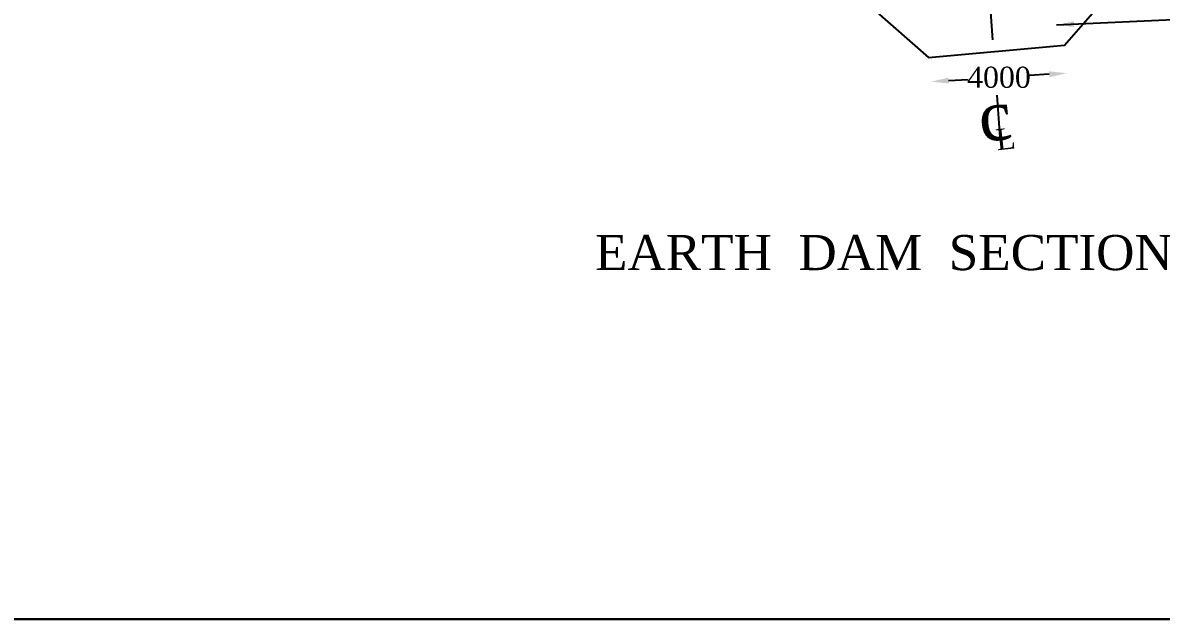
# Model space of a CAD drawing. Header units: millimetres. Extents: x 35 to 1436, y 32 to 1034.
# Drawn here: x 382.4 to 706.5, y 32.5 to 202.2 of the extents above; entities that cross this region are included whole.
import ezdxf

# ---------------------------------------------------------------- set-up
doc = ezdxf.new("R2010")
doc.units = ezdxf.units.MM
doc.header["$MEASUREMENT"] = 0
doc.header["$PDMODE"] = 66
doc.header["$PDSIZE"] = 170
doc.linetypes.add('ACAD_ISO03W100', pattern=[30, 12, -18])
for name, color, linetype in [('DIM', 5, 'Continuous'), ('DOT LINE', 3, 'ACAD_ISO03W100'), ('DWG. LINE', 1, 'Continuous'), ('TEXT', 7, 'Continuous')]:
    doc.layers.add(name, color=color, linetype=linetype)
doc.layers.add('TITLE', color=7, linetype='Continuous', lineweight=30)
doc.styles.get("Standard").update_dxf_attribs({"font": 'times.ttf', "height": 6})
doc.dimstyles.get("Standard").update_dxf_attribs({"dimtxt": 6, "dimasz": 5, "dimexe": 0.18, "dimexo": 0.0625, "dimgap": 0.09, "dimtad": 0, "dimtih": 1, "dimtoh": 1, "dimdec": 1, "dimzin": 0, "dimdsep": 46, "dimtxsty": 'Standard', "dimcen": 0.09, "dimse1": 1, "dimse2": 1, "dimclrd": 5, "dimclre": 5, "dimclrt": 4, "dimadec": 0, "dimazin": 0, "dimtfac": 1, "dimtdec": 1, "dimtofl": 0, "dimtmove": 0, "dimatfit": 3, "dimfxl": 0, "dimtolj": 1, "dimtzin": 0, "dimarcsym": 0})

# ---------------------------------------------------------------- blocks, each defined once
blk = doc.blocks.new('*D14')
at = {"layer": 'Defpoints', "color": 0}
for p in [(640.96, 185.45), (679.59, 187.86), (679.59, 187.86)]:
    blk.add_point(p, dxfattribs=at)
at = {"layer": 'DIM', "color": 5, "lineweight": -2}
for p, q in [((645.95, 185.76), (651.55, 186.11)), ((674.6, 187.55), (669, 187.2))]:
    blk.add_line(p, q, dxfattribs=at)
at = {"layer": 'DIM', "color": 5}
for points in [[(674.55, 188.38), (674.65, 186.72), (679.59, 187.86)], [(645.9, 186.59), (646, 184.93), (640.96, 185.45)]]:
    blk.add_solid(points, dxfattribs=at)
at = {"layer": 'DIM', "color": 4, "insert": (660.28, 186.66), "char_height": 6, "attachment_point": 5}
blk.add_mtext('\\A1;4000', dxfattribs=at)

msp = doc.modelspace()

# ---------------------------------------------------------------- linework, layer by layer
at = {"layer": 'DOT LINE'}
for p, q in [((657.57, 209.34), (658.9, 191.27)), ((659.67, 181.59), (661.01, 163.52))]:
    msp.add_line(p, q, dxfattribs=at)
at = {"layer": 'DWG. LINE'}
msp.add_lwpolyline([(231.78, 204.19), (257.05, 206.21), (257.75, 195.55), (268.77, 195.89), (268.42, 203.31), (598.46, 229.03), (640.19, 192.29), (678.96, 195.82), (715.43, 237.67), (1053.23, 260.41), (1053.23, 257.32), (1080.33, 259.26), (1079.61, 269.75), (1036.77, 267.31), (1037.11, 259.33)], dxfattribs=at)
at = {"layer": 'TITLE'}
msp.add_lwpolyline([(36.31, 1033.91), (1435.32, 1033.91), (1435.32, 32.45), (36.31, 32.45)], close=True, dxfattribs=at)

# ---------------------------------------------------------------- texts
at = {"layer": 'TEXT', "color": 6}
for s, height, p in [('c', 14, (655.18, 168.23)), ('L', 6, (659.75, 165.89))]:
    msp.add_text(s, height=height, rotation=6.3259, dxfattribs=at).set_placement(p)
at = {"layer": 'TITLE'}
msp.add_text('EARTH  DAM  SECTION 12M TO 18M', height=10, dxfattribs=at).set_placement((545.3, 131.81))

# ---------------------------------------------------------------- dimensions: what is measured, and where the dimension line sits
at = {"layer": 'DIM'}
dim = msp.add_aligned_dim(p1=(640.96, 185.45), p2=(679.59, 187.86), distance=0, text='4000', dimstyle='Standard', dxfattribs=at)
dim.commit()
dim.dimension.update_dxf_attribs({"geometry": '*D14', "text_midpoint": (660.28, 186.66)})

# ---------------------------------------------------------------- leaders
msp.add_leader([(676.67, 201.6), (741.45, 204.63)], dimstyle='Standard', override={"dimgap": 0.09, "dimtad": 0}, dxfattribs=at)

doc.saveas('drawing.dxf')
